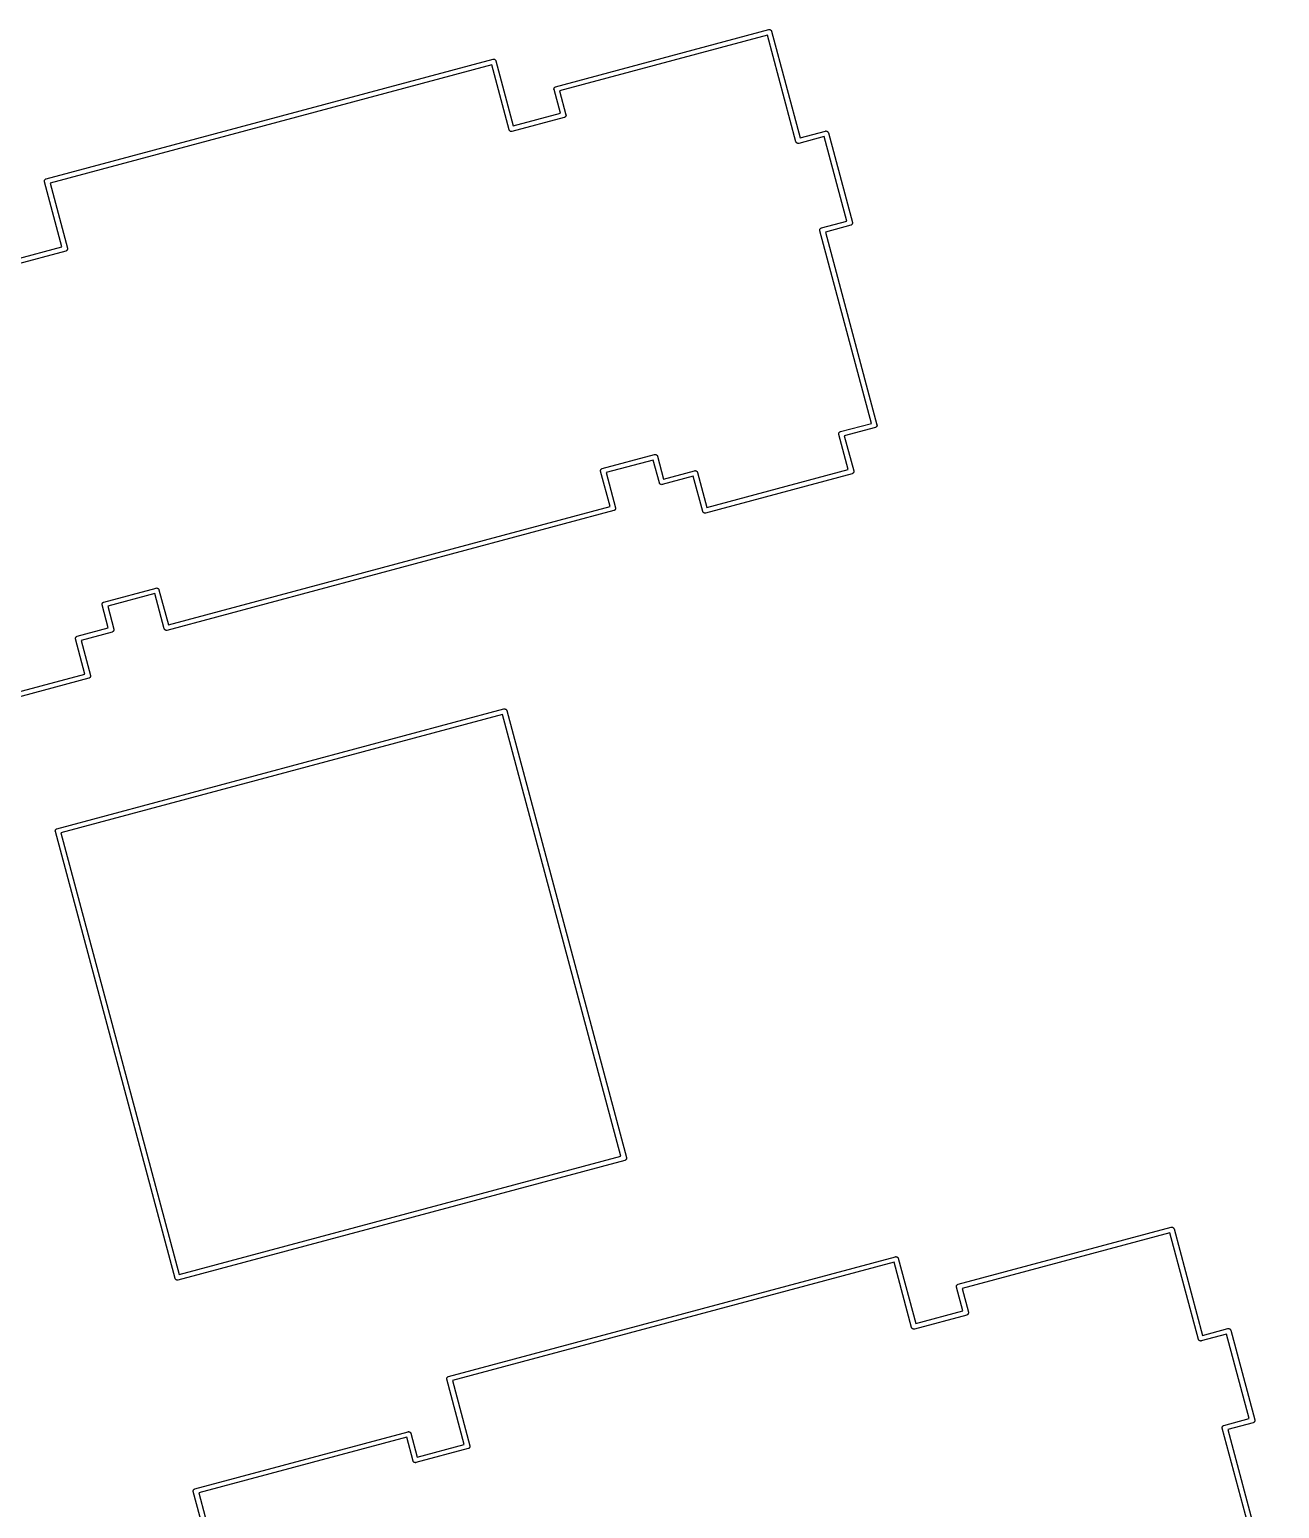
# Model space of a CAD drawing. Extents: x -13 to 326, y -133 to -5.
# Drawn here: x 270.48 to 308.25, y -50.95 to -6.27 of the extents above; entities that cross this region are included whole.
import ezdxf

# ---------------------------------------------------------------- set-up
doc = ezdxf.new("R2010")
doc.units = 0
doc.header["$MEASUREMENT"] = 0
doc.layers.add('BLACK', color=7, linetype='CONTINUOUS')

msp = doc.modelspace()

# ---------------------------------------------------------------- linework, layer by layer
at = {"layer": 'BLACK', "linetype": 'CONTINUOUS'}
for p, q in [((286.378, -7.9955), (292.819, -6.26966)), ((292.778, -6.43832), (286.497, -8.12126)), ((293.641, -9.65878), (292.778, -6.43832)), ((292.819, -6.26966), (292.825, -6.26791)), ((292.819, -6.26966), (292.819, -6.26966)), ((292.825, -6.26791), (292.832, -6.2685)), ((292.832, -6.2685), (292.839, -6.26791)), ((292.839, -6.26791), (292.845, -6.26966)), ((292.845, -6.26966), (292.852, -6.27025)), ((292.852, -6.27025), (292.858, -6.27311)), ((292.858, -6.27311), (292.865, -6.27487)), ((292.865, -6.27487), (292.87, -6.27875)), ((292.87, -6.27875), (292.876, -6.28161)), ((292.876, -6.28161), (292.881, -6.2864)), ((292.881, -6.2864), (292.887, -6.29028)), ((292.887, -6.29028), (292.891, -6.29582)), ((292.891, -6.29582), (292.895, -6.30061)), ((292.895, -6.30061), (292.898, -6.30675)), ((292.898, -6.30675), (292.902, -6.31229)), ((292.902, -6.31229), (292.904, -6.31883)), ((292.904, -6.31883), (292.904, -6.31883)), ((292.904, -6.31883), (293.767, -9.53929)), ((270.978, -10.7807), (284.485, -7.16153)), ((284.445, -7.33018), (271.098, -10.9064)), ((284.972, -9.29938), (284.445, -7.33018)), ((284.485, -7.16153), (284.492, -7.15978)), ((284.485, -7.16153), (284.485, -7.16153)), ((284.492, -7.15978), (284.498, -7.16037)), ((284.498, -7.16037), (284.505, -7.15978)), ((284.505, -7.15978), (284.512, -7.16153)), ((284.512, -7.16153), (284.518, -7.16212)), ((284.518, -7.16212), (284.525, -7.16498)), ((284.525, -7.16498), (284.531, -7.16673)), ((284.531, -7.16673), (284.537, -7.17061)), ((284.537, -7.17061), (284.543, -7.17347)), ((284.543, -7.17347), (284.548, -7.17827)), ((284.548, -7.17827), (284.553, -7.18215)), ((284.553, -7.18215), (284.557, -7.18769)), ((284.557, -7.18769), (284.562, -7.19248)), ((284.562, -7.19248), (284.565, -7.19862)), ((284.565, -7.19862), (284.569, -7.20416)), ((284.569, -7.20416), (284.57, -7.21069)), ((284.57, -7.21069), (284.57, -7.2107)), ((284.57, -7.2107), (285.098, -9.1799)), ((286.329, -8.04735), (286.332, -8.04122)), ((286.332, -8.04122), (286.334, -8.03468)), ((286.334, -8.03468), (286.338, -8.02914)), ((286.338, -8.02914), (286.341, -8.023)), ((286.341, -8.023), (286.345, -8.01821)), ((286.345, -8.01821), (286.349, -8.01267)), ((286.349, -8.01267), (286.355, -8.00879)), ((286.355, -8.00879), (286.36, -8.004)), ((286.36, -8.004), (286.366, -8.00114)), ((286.366, -8.00114), (286.371, -7.99726)), ((286.371, -7.99726), (286.378, -7.9955)), ((286.378, -7.9955), (286.378, -7.9955)), ((286.327, -8.06064), (286.329, -8.0541)), ((286.327, -8.06738), (286.327, -8.06064)), ((286.327, -8.07412), (286.327, -8.06738)), ((286.329, -8.08066), (286.327, -8.07412)), ((286.329, -8.0541), (286.329, -8.04735)), ((286.329, -8.08067), (286.329, -8.08066)), ((286.521, -8.79861), (286.329, -8.08067)), ((286.497, -8.12126), (286.69, -8.8392)), ((286.64, -8.92436), (285.057, -9.34855)), ((285.098, -9.1799), (286.521, -8.79861)), ((286.647, -8.92261), (286.64, -8.92436)), ((286.64, -8.92436), (286.64, -8.92436)), ((286.652, -8.91873), (286.647, -8.92261)), ((286.659, -8.91587), (286.652, -8.91873)), ((286.663, -8.91107), (286.659, -8.91587)), ((286.669, -8.9072), (286.663, -8.91107)), ((286.673, -8.90166), (286.669, -8.9072)), ((286.678, -8.89687), (286.673, -8.90166)), ((286.68, -8.89072), (286.678, -8.89687)), ((286.684, -8.88518), (286.68, -8.89072)), ((286.686, -8.87865), (286.684, -8.88518)), ((286.689, -8.87251), (286.686, -8.87865)), ((286.69, -8.86577), (286.689, -8.87251)), ((286.69, -8.8392), (286.69, -8.83921)), ((286.69, -8.83921), (286.691, -8.84574)), ((286.691, -8.85923), (286.69, -8.86577)), ((286.691, -8.84574), (286.691, -8.85249)), ((286.691, -8.85249), (286.691, -8.85923)), ((284.972, -9.29939), (284.972, -9.29938)), ((284.974, -9.30592), (284.972, -9.29939)), ((284.978, -9.31146), (284.974, -9.30592)), ((284.981, -9.3176), (284.978, -9.31146)), ((284.985, -9.3224), (284.981, -9.3176)), ((284.989, -9.32793), (284.985, -9.3224)), ((284.995, -9.33181), (284.989, -9.32793)), ((285, -9.3366), (284.995, -9.33181)), ((285.006, -9.33947), (285, -9.3366)), ((285.011, -9.34335), (285.006, -9.33947)), ((285.018, -9.3451), (285.011, -9.34335)), ((285.024, -9.34796), (285.018, -9.3451)), ((285.031, -9.34855), (285.024, -9.34796)), ((285.037, -9.3503), (285.031, -9.34855)), ((285.044, -9.34971), (285.037, -9.3503)), ((285.051, -9.3503), (285.044, -9.34971)), ((285.057, -9.34855), (285.051, -9.3503)), ((285.057, -9.34855), (285.057, -9.34855)), ((293.767, -9.53929), (294.534, -9.33377)), ((294.534, -9.33377), (294.54, -9.33202)), ((294.534, -9.33377), (294.534, -9.33377)), ((294.54, -9.33202), (294.547, -9.33261)), ((294.547, -9.33261), (294.554, -9.33202)), ((294.554, -9.33202), (294.56, -9.33377)), ((294.56, -9.33377), (294.567, -9.33436)), ((294.567, -9.33436), (294.573, -9.33723)), ((294.573, -9.33723), (294.58, -9.33898)), ((294.58, -9.33898), (294.585, -9.34286)), ((294.585, -9.34286), (294.591, -9.34572)), ((294.591, -9.34572), (294.596, -9.35051)), ((294.596, -9.35051), (294.602, -9.35439)), ((294.602, -9.35439), (294.606, -9.35993)), ((294.606, -9.35993), (294.61, -9.36472)), ((294.61, -9.36472), (294.613, -9.37086)), ((294.613, -9.37086), (294.617, -9.3764)), ((294.617, -9.3764), (294.619, -9.38294)), ((294.619, -9.38294), (294.619, -9.38294)), ((294.619, -9.38294), (295.345, -12.0946)), ((293.643, -9.66532), (293.641, -9.65878)), ((293.641, -9.65878), (293.641, -9.65878)), ((293.647, -9.67085), (293.643, -9.66532)), ((293.649, -9.677), (293.647, -9.67085)), ((293.654, -9.68179), (293.649, -9.677)), ((293.658, -9.68733), (293.654, -9.68179)), ((293.664, -9.69121), (293.658, -9.68733)), ((293.668, -9.696), (293.664, -9.69121)), ((293.675, -9.69886), (293.668, -9.696)), ((293.68, -9.70274), (293.675, -9.69886)), ((293.687, -9.70449), (293.68, -9.70274)), ((293.693, -9.70735), (293.687, -9.70449)), ((293.7, -9.70794), (293.693, -9.70735)), ((293.706, -9.7097), (293.7, -9.70794)), ((293.713, -9.70911), (293.706, -9.7097)), ((293.72, -9.7097), (293.713, -9.70911)), ((293.726, -9.70794), (293.72, -9.7097)), ((294.493, -9.50243), (293.726, -9.70794)), ((293.726, -9.70794), (293.726, -9.70794)), ((295.177, -12.054), (294.493, -9.50243)), ((270.927, -10.8458), (270.929, -10.8393)), ((270.928, -10.8526), (270.927, -10.8458)), ((270.927, -10.8593), (270.928, -10.8526)), ((270.929, -10.8658), (270.927, -10.8593)), ((270.929, -10.8393), (270.93, -10.8325)), ((271.457, -12.835), (270.929, -10.8658)), ((270.929, -10.8658), (270.929, -10.8658)), ((270.93, -10.8325), (270.933, -10.8264)), ((270.933, -10.8264), (270.934, -10.8199)), ((270.934, -10.8199), (270.938, -10.8143)), ((270.938, -10.8143), (270.941, -10.8082)), ((270.941, -10.8082), (270.946, -10.8034)), ((270.946, -10.8034), (270.95, -10.7978)), ((270.95, -10.7978), (270.955, -10.794)), ((270.955, -10.794), (270.96, -10.7892)), ((270.96, -10.7892), (270.966, -10.7863)), ((270.966, -10.7863), (270.972, -10.7824)), ((270.972, -10.7824), (270.978, -10.7807)), ((270.978, -10.7807), (270.978, -10.7807)), ((271.098, -10.9064), (271.625, -12.8756)), ((294.41, -12.2595), (295.177, -12.054)), ((294.359, -12.3247), (294.361, -12.3181)), ((294.359, -12.3314), (294.359, -12.3247)), ((294.359, -12.3382), (294.359, -12.3314)), ((294.361, -12.3447), (294.359, -12.3382)), ((294.361, -12.3114), (294.364, -12.3053)), ((294.361, -12.3181), (294.361, -12.3114)), ((295.92, -18.1658), (294.361, -12.3447)), ((294.361, -12.3447), (294.361, -12.3447)), ((294.364, -12.3053), (294.366, -12.2987)), ((294.366, -12.2987), (294.37, -12.2932)), ((294.37, -12.2932), (294.373, -12.287)), ((294.373, -12.287), (294.377, -12.2822)), ((294.377, -12.2822), (294.381, -12.2767)), ((294.381, -12.2767), (294.387, -12.2728)), ((294.387, -12.2728), (294.392, -12.268)), ((294.392, -12.268), (294.398, -12.2652)), ((294.398, -12.2652), (294.403, -12.2613)), ((294.403, -12.2613), (294.41, -12.2595)), ((294.41, -12.2595), (294.41, -12.2595)), ((295.296, -12.1798), (294.529, -12.3853)), ((294.529, -12.3853), (296.089, -18.2064)), ((295.303, -12.178), (295.296, -12.1798)), ((295.296, -12.1798), (295.296, -12.1798)), ((295.308, -12.1741), (295.303, -12.178)), ((295.315, -12.1713), (295.308, -12.1741)), ((295.319, -12.1665), (295.315, -12.1713)), ((295.325, -12.1626), (295.319, -12.1665)), ((295.329, -12.1571), (295.325, -12.1626)), ((295.334, -12.1523), (295.329, -12.1571)), ((295.336, -12.1461), (295.334, -12.1523)), ((295.34, -12.1406), (295.336, -12.1461)), ((295.342, -12.1341), (295.34, -12.1406)), ((295.345, -12.1279), (295.342, -12.1341)), ((295.345, -12.0946), (295.345, -12.0946)), ((295.345, -12.0946), (295.347, -12.1012)), ((295.347, -12.1146), (295.345, -12.1212)), ((295.345, -12.1212), (295.345, -12.1279)), ((295.347, -12.1012), (295.347, -12.1079)), ((295.347, -12.1079), (295.347, -12.1146)), ((270.034, -13.2163), (271.457, -12.835)), ((271.588, -12.9552), (271.583, -12.959)), ((271.594, -12.9523), (271.588, -12.9552)), ((271.599, -12.9475), (271.594, -12.9523)), ((271.605, -12.9436), (271.599, -12.9475)), ((271.609, -12.9381), (271.605, -12.9436)), ((271.613, -12.9333), (271.609, -12.9381)), ((271.616, -12.9272), (271.613, -12.9333)), ((271.62, -12.9216), (271.616, -12.9272)), ((271.622, -12.9151), (271.62, -12.9216)), ((271.625, -12.909), (271.622, -12.9151)), ((271.625, -12.8756), (271.625, -12.8756)), ((271.625, -12.8756), (271.627, -12.8822)), ((271.627, -12.8957), (271.625, -12.9022)), ((271.625, -12.9022), (271.625, -12.909)), ((271.627, -12.8822), (271.627, -12.8889)), ((271.627, -12.8889), (271.627, -12.8957)), ((271.576, -12.9608), (269.993, -13.385)), ((271.583, -12.959), (271.576, -12.9608)), ((271.576, -12.9608), (271.576, -12.9608)), ((294.982, -18.4174), (295.92, -18.1658)), ((296.04, -18.2916), (295.101, -18.5431)), ((296.046, -18.2898), (296.04, -18.2916)), ((296.04, -18.2916), (296.04, -18.2916)), ((296.052, -18.2859), (296.046, -18.2898)), ((296.058, -18.2831), (296.052, -18.2859)), ((296.063, -18.2783), (296.058, -18.2831)), ((296.068, -18.2744), (296.063, -18.2783)), ((296.072, -18.2689), (296.068, -18.2744)), ((296.077, -18.2641), (296.072, -18.2689)), ((296.08, -18.2579), (296.077, -18.2641)), ((296.084, -18.2524), (296.08, -18.2579)), ((296.086, -18.2459), (296.084, -18.2524)), ((296.088, -18.2397), (296.086, -18.2459)), ((296.089, -18.233), (296.088, -18.2397)), ((296.089, -18.2064), (296.089, -18.2064)), ((296.089, -18.2064), (296.091, -18.213)), ((296.091, -18.2264), (296.089, -18.233)), ((296.091, -18.213), (296.09, -18.2197)), ((296.09, -18.2197), (296.091, -18.2264)), ((294.931, -18.4825), (294.933, -18.476)), ((294.931, -18.4892), (294.931, -18.4825)), ((294.931, -18.496), (294.931, -18.4892)), ((294.933, -18.5025), (294.931, -18.496)), ((294.933, -18.4692), (294.936, -18.4631)), ((294.933, -18.476), (294.933, -18.4692)), ((295.217, -19.5639), (294.933, -18.5025)), ((294.933, -18.5025), (294.933, -18.5025)), ((294.936, -18.4631), (294.938, -18.4565)), ((294.938, -18.4565), (294.942, -18.451)), ((294.942, -18.451), (294.944, -18.4449)), ((294.944, -18.4449), (294.949, -18.4401)), ((294.949, -18.4401), (294.953, -18.4345)), ((294.953, -18.4345), (294.959, -18.4306)), ((294.959, -18.4306), (294.963, -18.4259)), ((294.963, -18.4259), (294.97, -18.423)), ((294.97, -18.423), (294.975, -18.4191)), ((294.975, -18.4191), (294.982, -18.4174)), ((294.982, -18.4174), (294.982, -18.4174)), ((295.101, -18.5431), (295.386, -19.6045)), ((287.786, -19.5304), (289.369, -19.1062)), ((289.369, -19.1062), (289.375, -19.1044)), ((289.369, -19.1062), (289.369, -19.1062)), ((289.375, -19.1044), (289.382, -19.105)), ((289.382, -19.105), (289.389, -19.1044)), ((289.389, -19.1044), (289.395, -19.1062)), ((289.395, -19.1062), (289.402, -19.1068)), ((289.402, -19.1068), (289.408, -19.1096)), ((289.408, -19.1096), (289.415, -19.1114)), ((289.415, -19.1114), (289.42, -19.1153)), ((289.42, -19.1153), (289.426, -19.1181)), ((289.426, -19.1181), (289.431, -19.1229)), ((289.431, -19.1229), (289.437, -19.1268)), ((289.437, -19.1268), (289.441, -19.1323)), ((289.441, -19.1323), (289.445, -19.1371)), ((289.445, -19.1371), (289.448, -19.1433)), ((289.448, -19.1433), (289.452, -19.1488)), ((289.452, -19.1488), (289.454, -19.1554)), ((289.454, -19.1554), (289.454, -19.1554)), ((289.454, -19.1554), (289.64, -19.8488)), ((287.735, -19.5955), (287.736, -19.589)), ((287.735, -19.6023), (287.735, -19.5955)), ((287.735, -19.609), (287.735, -19.6023)), ((287.736, -19.6155), (287.735, -19.609)), ((287.736, -19.589), (287.737, -19.5822)), ((288.021, -20.677), (287.736, -19.6155)), ((287.736, -19.6155), (287.736, -19.6155)), ((287.737, -19.5822), (287.74, -19.5761)), ((287.74, -19.5761), (287.742, -19.5696)), ((287.742, -19.5696), (287.745, -19.564)), ((287.745, -19.564), (287.748, -19.5579)), ((287.748, -19.5579), (287.753, -19.5531)), ((287.753, -19.5531), (287.757, -19.5475)), ((287.757, -19.5475), (287.763, -19.5437)), ((287.763, -19.5437), (287.767, -19.5389)), ((287.767, -19.5389), (287.773, -19.536)), ((287.773, -19.536), (287.779, -19.5321)), ((287.779, -19.5321), (287.786, -19.5304)), ((287.786, -19.5304), (287.786, -19.5304)), ((289.328, -19.2748), (287.905, -19.6561)), ((287.905, -19.6561), (288.189, -20.7176)), ((289.514, -19.9682), (289.328, -19.2748)), ((289.64, -19.8488), (290.578, -19.5972)), ((290.578, -19.5972), (290.585, -19.5955)), ((290.578, -19.5972), (290.578, -19.5972)), ((290.585, -19.5955), (290.592, -19.5961)), ((290.592, -19.5961), (290.598, -19.5955)), ((290.598, -19.5955), (290.605, -19.5972)), ((290.605, -19.5972), (290.612, -19.5978)), ((290.612, -19.5978), (290.618, -19.6007)), ((290.618, -19.6007), (290.624, -19.6024)), ((290.624, -19.6024), (290.63, -19.6063)), ((290.63, -19.6063), (290.636, -19.6092)), ((290.636, -19.6092), (290.641, -19.614)), ((290.641, -19.614), (290.646, -19.6178)), ((290.646, -19.6178), (290.65, -19.6234)), ((290.65, -19.6234), (290.655, -19.6282)), ((290.655, -19.6282), (290.658, -19.6343)), ((290.658, -19.6343), (290.662, -19.6399)), ((290.662, -19.6399), (290.663, -19.6464)), ((290.663, -19.6464), (290.663, -19.6464)), ((290.663, -19.6464), (290.948, -20.7078)), ((290.948, -20.7078), (295.217, -19.5639)), ((295.376, -19.6561), (295.374, -19.6622)), ((295.38, -19.6505), (295.376, -19.6561)), ((295.382, -19.644), (295.38, -19.6505)), ((295.385, -19.6378), (295.382, -19.644)), ((295.386, -19.6311), (295.385, -19.6378)), ((295.386, -19.6045), (295.386, -19.6045)), ((295.386, -19.6045), (295.387, -19.6111)), ((295.387, -19.6246), (295.386, -19.6311)), ((295.387, -19.6111), (295.387, -19.6178)), ((295.387, -19.6178), (295.387, -19.6246)), ((289.514, -19.9683), (289.514, -19.9682)), ((289.516, -19.9748), (289.514, -19.9683)), ((289.519, -19.9803), (289.516, -19.9748)), ((289.522, -19.9865), (289.519, -19.9803)), ((289.527, -19.9913), (289.522, -19.9865)), ((289.531, -19.9968), (289.527, -19.9913)), ((289.537, -20.0007), (289.531, -19.9968)), ((289.541, -20.0055), (289.537, -20.0007)), ((289.547, -20.0083), (289.541, -20.0055)), ((289.553, -20.0122), (289.547, -20.0083)), ((289.56, -20.014), (289.553, -20.0122)), ((289.566, -20.0168), (289.56, -20.014)), ((289.572, -20.0174), (289.566, -20.0168)), ((289.579, -20.0192), (289.572, -20.0174)), ((289.586, -20.0186), (289.579, -20.0192)), ((289.592, -20.0192), (289.586, -20.0186)), ((289.599, -20.0174), (289.592, -20.0192)), ((290.538, -19.7659), (289.599, -20.0174)), ((289.599, -20.0174), (289.599, -20.0174)), ((290.822, -20.8273), (290.538, -19.7659)), ((295.336, -19.6897), (290.907, -20.8765)), ((295.343, -19.6879), (295.336, -19.6897)), ((295.336, -19.6897), (295.336, -19.6897)), ((295.348, -19.6841), (295.343, -19.6879)), ((295.355, -19.6812), (295.348, -19.6841)), ((295.359, -19.6764), (295.355, -19.6812)), ((295.365, -19.6725), (295.359, -19.6764)), ((295.369, -19.667), (295.365, -19.6725)), ((295.374, -19.6622), (295.369, -19.667)), ((288.14, -20.8027), (274.633, -24.4219)), ((274.674, -24.2532), (288.021, -20.677)), ((288.147, -20.801), (288.14, -20.8027)), ((288.14, -20.8027), (288.14, -20.8027)), ((288.152, -20.7971), (288.147, -20.801)), ((288.158, -20.7942), (288.152, -20.7971)), ((288.163, -20.7894), (288.158, -20.7942)), ((288.169, -20.7856), (288.163, -20.7894)), ((288.173, -20.78), (288.169, -20.7856)), ((288.177, -20.7752), (288.173, -20.78)), ((288.18, -20.7691), (288.177, -20.7752)), ((288.184, -20.7635), (288.18, -20.7691)), ((288.186, -20.757), (288.184, -20.7635)), ((288.189, -20.7509), (288.186, -20.757)), ((288.189, -20.7176), (288.189, -20.7176)), ((288.189, -20.7176), (288.191, -20.7241)), ((288.191, -20.7376), (288.189, -20.7441)), ((288.189, -20.7441), (288.189, -20.7509)), ((288.191, -20.7241), (288.191, -20.7308)), ((288.191, -20.7308), (288.191, -20.7376)), ((290.824, -20.8338), (290.822, -20.8273)), ((290.822, -20.8273), (290.822, -20.8273)), ((290.828, -20.8394), (290.824, -20.8338)), ((290.831, -20.8455), (290.828, -20.8394)), ((290.835, -20.8503), (290.831, -20.8455)), ((290.839, -20.8559), (290.835, -20.8503)), ((290.845, -20.8597), (290.839, -20.8559)), ((290.85, -20.8645), (290.845, -20.8597)), ((290.856, -20.8674), (290.85, -20.8645)), ((290.861, -20.8713), (290.856, -20.8674)), ((290.868, -20.873), (290.861, -20.8713)), ((290.874, -20.8759), (290.868, -20.873)), ((290.881, -20.8765), (290.874, -20.8759)), ((290.887, -20.8782), (290.881, -20.8765)), ((290.894, -20.8776), (290.887, -20.8782)), ((290.901, -20.8782), (290.894, -20.8776)), ((290.907, -20.8765), (290.901, -20.8782)), ((290.907, -20.8765), (290.907, -20.8765)), ((272.721, -23.5668), (274.304, -23.1426)), ((274.304, -23.1426), (274.311, -23.1409)), ((274.304, -23.1426), (274.304, -23.1426)), ((274.311, -23.1409), (274.318, -23.1415)), ((274.318, -23.1415), (274.324, -23.1409)), ((274.324, -23.1409), (274.331, -23.1426)), ((274.331, -23.1426), (274.338, -23.1432)), ((274.338, -23.1432), (274.344, -23.1461)), ((274.344, -23.1461), (274.35, -23.1478)), ((274.35, -23.1478), (274.356, -23.1517)), ((274.356, -23.1517), (274.362, -23.1546)), ((274.362, -23.1546), (274.367, -23.1594)), ((274.367, -23.1594), (274.372, -23.1632)), ((274.372, -23.1632), (274.376, -23.1688)), ((274.376, -23.1688), (274.381, -23.1736)), ((274.381, -23.1736), (274.384, -23.1797)), ((274.384, -23.1797), (274.388, -23.1853)), ((274.388, -23.1853), (274.39, -23.1918)), ((274.39, -23.1918), (274.39, -23.1918)), ((274.39, -23.1918), (274.674, -24.2532)), ((272.67, -23.6319), (272.672, -23.6254)), ((272.671, -23.6387), (272.67, -23.6319)), ((272.67, -23.6454), (272.671, -23.6387)), ((272.672, -23.652), (272.67, -23.6454)), ((272.672, -23.6254), (272.673, -23.6187)), ((272.858, -24.3454), (272.672, -23.652)), ((272.672, -23.652), (272.672, -23.652)), ((272.673, -23.6187), (272.676, -23.6125)), ((272.676, -23.6125), (272.677, -23.606)), ((272.677, -23.606), (272.681, -23.6004)), ((272.681, -23.6004), (272.684, -23.5943)), ((272.684, -23.5943), (272.689, -23.5895)), ((272.689, -23.5895), (272.693, -23.584)), ((272.693, -23.584), (272.698, -23.5801)), ((272.698, -23.5801), (272.703, -23.5753)), ((272.703, -23.5753), (272.709, -23.5724)), ((272.709, -23.5724), (272.715, -23.5686)), ((272.715, -23.5686), (272.721, -23.5668)), ((272.721, -23.5668), (272.721, -23.5668)), ((274.264, -23.3113), (272.841, -23.6926)), ((274.548, -24.3727), (274.264, -23.3113)), ((272.841, -23.6926), (273.027, -24.386)), ((271.919, -24.5969), (272.858, -24.3454)), ((272.977, -24.4711), (272.039, -24.7227)), ((272.984, -24.4694), (272.977, -24.4711)), ((272.977, -24.4711), (272.977, -24.4711)), ((272.99, -24.4655), (272.984, -24.4694)), ((272.996, -24.4626), (272.99, -24.4655)), ((273, -24.4579), (272.996, -24.4626)), ((273.006, -24.454), (273, -24.4579)), ((273.01, -24.4484), (273.006, -24.454)), ((273.015, -24.4436), (273.01, -24.4484)), ((273.018, -24.4375), (273.015, -24.4436)), ((273.021, -24.432), (273.018, -24.4375)), ((273.023, -24.4254), (273.021, -24.432)), ((273.026, -24.4193), (273.023, -24.4254)), ((273.027, -24.4125), (273.026, -24.4193)), ((273.027, -24.386), (273.027, -24.386)), ((273.027, -24.386), (273.028, -24.3925)), ((273.028, -24.406), (273.027, -24.4125)), ((273.028, -24.3925), (273.028, -24.3993)), ((273.028, -24.3993), (273.028, -24.406)), ((274.55, -24.3792), (274.548, -24.3727)), ((274.548, -24.3727), (274.548, -24.3727)), ((274.554, -24.3848), (274.55, -24.3792)), ((274.557, -24.3909), (274.554, -24.3848)), ((274.562, -24.3957), (274.557, -24.3909)), ((274.565, -24.4013), (274.562, -24.3957)), ((274.571, -24.4051), (274.565, -24.4013)), ((274.576, -24.4099), (274.571, -24.4051)), ((274.582, -24.4128), (274.576, -24.4099)), ((274.587, -24.4167), (274.582, -24.4128)), ((274.594, -24.4184), (274.587, -24.4167)), ((274.6, -24.4213), (274.594, -24.4184)), ((274.607, -24.4219), (274.6, -24.4213)), ((274.613, -24.4236), (274.607, -24.4219)), ((274.62, -24.423), (274.613, -24.4236)), ((274.627, -24.4236), (274.62, -24.423)), ((274.633, -24.4219), (274.627, -24.4236)), ((274.633, -24.4219), (274.633, -24.4219)), ((271.868, -24.6621), (271.87, -24.6555)), ((271.869, -24.6688), (271.868, -24.6621)), ((271.868, -24.6755), (271.869, -24.6688)), ((271.87, -24.6821), (271.868, -24.6755)), ((271.87, -24.6555), (271.871, -24.6488)), ((272.154, -25.7435), (271.87, -24.6821)), ((271.87, -24.6821), (271.87, -24.6821)), ((271.871, -24.6488), (271.874, -24.6426)), ((271.874, -24.6426), (271.875, -24.6361)), ((271.875, -24.6361), (271.879, -24.6306)), ((271.879, -24.6306), (271.882, -24.6244)), ((271.882, -24.6244), (271.887, -24.6196)), ((271.887, -24.6196), (271.891, -24.6141)), ((271.891, -24.6141), (271.896, -24.6102)), ((271.896, -24.6102), (271.901, -24.6054)), ((271.901, -24.6054), (271.907, -24.6026)), ((271.907, -24.6026), (271.913, -24.5987)), ((271.913, -24.5987), (271.919, -24.5969)), ((271.919, -24.5969), (271.919, -24.5969)), ((272.039, -24.7227), (272.323, -25.7841)), ((272.274, -25.8693), (267.845, -27.056)), ((267.885, -26.8874), (272.154, -25.7435)), ((272.28, -25.8675), (272.274, -25.8693)), ((272.274, -25.8693), (272.274, -25.8693)), ((272.286, -25.8636), (272.28, -25.8675)), ((272.292, -25.8608), (272.286, -25.8636)), ((272.297, -25.856), (272.292, -25.8608)), ((272.303, -25.8521), (272.297, -25.856)), ((272.306, -25.8466), (272.303, -25.8521)), ((272.311, -25.8418), (272.306, -25.8466)), ((272.314, -25.8356), (272.311, -25.8418)), ((272.318, -25.8301), (272.314, -25.8356)), ((272.32, -25.8235), (272.318, -25.8301)), ((272.323, -25.8174), (272.32, -25.8235)), ((272.323, -25.7841), (272.323, -25.7841)), ((272.323, -25.7841), (272.325, -25.7906)), ((272.325, -25.8041), (272.323, -25.8107)), ((272.323, -25.8107), (272.323, -25.8174)), ((272.325, -25.7906), (272.324, -25.7974)), ((272.324, -25.7974), (272.325, -25.8041)), ((271.309, -30.4142), (284.815, -26.795)), ((284.815, -26.795), (284.822, -26.7933)), ((284.815, -26.795), (284.815, -26.795)), ((284.822, -26.7933), (284.829, -26.7939)), ((284.829, -26.7939), (284.835, -26.7933)), ((284.835, -26.7933), (284.842, -26.795)), ((284.842, -26.795), (284.849, -26.7956)), ((284.849, -26.7956), (284.855, -26.7985)), ((284.855, -26.7985), (284.861, -26.8002)), ((284.861, -26.8002), (284.867, -26.8041)), ((284.867, -26.8041), (284.873, -26.807)), ((284.873, -26.807), (284.878, -26.8118)), ((284.775, -26.9637), (271.428, -30.5399)), ((288.351, -40.3105), (284.775, -26.9637)), ((284.878, -26.8118), (284.883, -26.8157)), ((284.883, -26.8157), (284.887, -26.8212)), ((284.887, -26.8212), (284.892, -26.826)), ((284.892, -26.826), (284.895, -26.8321)), ((284.895, -26.8321), (284.899, -26.8377)), ((284.899, -26.8377), (284.901, -26.8442)), ((284.901, -26.8442), (284.901, -26.8442)), ((284.901, -26.8442), (288.52, -40.3511)), ((271.258, -30.4793), (271.259, -30.4728)), ((271.258, -30.4861), (271.258, -30.4793)), ((271.258, -30.4928), (271.258, -30.4861)), ((271.259, -30.4993), (271.258, -30.4928)), ((271.259, -30.4728), (271.26, -30.466)), ((271.259, -30.4994), (271.259, -30.4993)), ((274.879, -44.0062), (271.259, -30.4994)), ((271.26, -30.466), (271.263, -30.4599)), ((271.263, -30.4599), (271.265, -30.4534)), ((271.265, -30.4534), (271.268, -30.4478)), ((271.268, -30.4478), (271.271, -30.4417)), ((271.271, -30.4417), (271.276, -30.4369)), ((271.276, -30.4369), (271.28, -30.4314)), ((271.28, -30.4314), (271.286, -30.4275)), ((271.286, -30.4275), (271.29, -30.4227)), ((271.29, -30.4227), (271.296, -30.4198)), ((271.296, -30.4198), (271.302, -30.4159)), ((271.302, -30.4159), (271.309, -30.4142)), ((271.309, -30.4142), (271.309, -30.4142)), ((271.428, -30.5399), (275.004, -43.8867)), ((288.471, -40.4362), (274.964, -44.0554)), ((275.004, -43.8867), (288.351, -40.3105)), ((288.477, -40.4345), (288.471, -40.4362)), ((288.471, -40.4362), (288.471, -40.4362)), ((288.483, -40.4306), (288.477, -40.4345)), ((288.489, -40.4277), (288.483, -40.4306)), ((288.494, -40.4229), (288.489, -40.4277)), ((288.499, -40.4191), (288.494, -40.4229)), ((288.503, -40.4135), (288.499, -40.4191)), ((288.508, -40.4087), (288.503, -40.4135)), ((288.511, -40.4026), (288.508, -40.4087)), ((288.515, -40.3971), (288.511, -40.4026)), ((288.516, -40.3905), (288.515, -40.3971)), ((288.519, -40.3844), (288.516, -40.3905)), ((288.52, -40.3776), (288.519, -40.3844)), ((288.52, -40.3511), (288.52, -40.3511)), ((288.52, -40.3511), (288.521, -40.3576)), ((288.521, -40.3711), (288.52, -40.3776)), ((288.521, -40.3576), (288.521, -40.3643)), ((288.521, -40.3643), (288.521, -40.3711)), ((298.539, -44.181), (304.98, -42.4551)), ((304.939, -42.6238), (298.658, -44.3067)), ((305.802, -45.8442), (304.939, -42.6238)), ((304.98, -42.4551), (304.986, -42.4534)), ((304.98, -42.4551), (304.98, -42.4551)), ((304.986, -42.4534), (304.993, -42.454)), ((304.993, -42.454), (305, -42.4534)), ((305, -42.4534), (305.006, -42.4551)), ((305.006, -42.4551), (305.013, -42.4557)), ((305.013, -42.4557), (305.019, -42.4586)), ((305.019, -42.4586), (305.026, -42.4603)), ((305.026, -42.4603), (305.031, -42.4642)), ((305.031, -42.4642), (305.037, -42.4671)), ((305.037, -42.4671), (305.042, -42.4719)), ((305.042, -42.4719), (305.048, -42.4757)), ((305.048, -42.4757), (305.052, -42.4813)), ((305.052, -42.4813), (305.056, -42.4861)), ((305.056, -42.4861), (305.059, -42.4922)), ((305.059, -42.4922), (305.063, -42.4978)), ((305.063, -42.4978), (305.065, -42.5043)), ((305.065, -42.5043), (305.065, -42.5043)), ((305.065, -42.5043), (305.928, -45.7248)), ((283.139, -46.9661), (296.646, -43.347)), ((296.606, -43.5156), (283.259, -47.0919)), ((297.133, -45.4848), (296.606, -43.5156)), ((296.646, -43.347), (296.653, -43.3452)), ((296.646, -43.347), (296.646, -43.347)), ((296.653, -43.3452), (296.66, -43.3458)), ((296.66, -43.3458), (296.666, -43.3452)), ((296.666, -43.3452), (296.673, -43.347)), ((296.673, -43.347), (296.68, -43.3476)), ((296.68, -43.3476), (296.686, -43.3504)), ((296.686, -43.3504), (296.692, -43.3522)), ((296.692, -43.3522), (296.698, -43.3561)), ((296.698, -43.3561), (296.704, -43.3589)), ((296.704, -43.3589), (296.709, -43.3637)), ((296.709, -43.3637), (296.714, -43.3676)), ((296.714, -43.3676), (296.718, -43.3731)), ((296.718, -43.3731), (296.723, -43.3779)), ((296.723, -43.3779), (296.726, -43.3841)), ((296.726, -43.3841), (296.73, -43.3896)), ((296.73, -43.3896), (296.731, -43.3962)), ((296.731, -43.3962), (296.731, -43.3962)), ((296.731, -43.3962), (297.259, -45.3654)), ((274.88, -44.0128), (274.879, -44.0062)), ((274.879, -44.0062), (274.879, -44.0062)), ((274.884, -44.0183), (274.88, -44.0128)), ((274.887, -44.0244), (274.884, -44.0183)), ((274.892, -44.0292), (274.887, -44.0244)), ((274.896, -44.0348), (274.892, -44.0292)), ((274.901, -44.0386), (274.896, -44.0348)), ((274.906, -44.0434), (274.901, -44.0386)), ((274.912, -44.0463), (274.906, -44.0434)), ((274.918, -44.0502), (274.912, -44.0463)), ((274.924, -44.0519), (274.918, -44.0502)), ((274.93, -44.0548), (274.924, -44.0519)), ((274.937, -44.0554), (274.93, -44.0548)), ((274.944, -44.0571), (274.937, -44.0554)), ((274.95, -44.0565), (274.944, -44.0571)), ((274.957, -44.0571), (274.95, -44.0565)), ((274.964, -44.0554), (274.957, -44.0571)), ((274.964, -44.0554), (274.964, -44.0554)), ((298.49, -44.2328), (298.493, -44.2267)), ((298.49, -44.2396), (298.49, -44.2328)), ((298.493, -44.2267), (298.495, -44.2201)), ((298.495, -44.2201), (298.499, -44.2146)), ((298.499, -44.2146), (298.502, -44.2085)), ((298.502, -44.2085), (298.506, -44.2037)), ((298.506, -44.2037), (298.51, -44.1981)), ((298.51, -44.1981), (298.516, -44.1942)), ((298.516, -44.1942), (298.521, -44.1895)), ((298.521, -44.1895), (298.527, -44.1866)), ((298.527, -44.1866), (298.532, -44.1827)), ((298.532, -44.1827), (298.539, -44.181)), ((298.539, -44.181), (298.539, -44.181)), ((298.488, -44.2461), (298.49, -44.2396)), ((298.489, -44.2528), (298.488, -44.2461)), ((298.488, -44.2596), (298.489, -44.2528)), ((298.49, -44.2661), (298.488, -44.2596)), ((298.682, -44.9841), (298.49, -44.2661)), ((298.49, -44.2661), (298.49, -44.2661)), ((298.658, -44.3067), (298.851, -45.0247)), ((298.802, -45.1098), (297.218, -45.534)), ((297.259, -45.3654), (298.682, -44.9841)), ((298.808, -45.1081), (298.802, -45.1098)), ((298.802, -45.1098), (298.802, -45.1098)), ((298.814, -45.1042), (298.808, -45.1081)), ((298.82, -45.1013), (298.814, -45.1042)), ((298.825, -45.0965), (298.82, -45.1013)), ((298.83, -45.0927), (298.825, -45.0965)), ((298.834, -45.0871), (298.83, -45.0927)), ((298.839, -45.0823), (298.834, -45.0871)), ((298.842, -45.0762), (298.839, -45.0823)), ((298.845, -45.0706), (298.842, -45.0762)), ((298.847, -45.0641), (298.845, -45.0706)), ((298.85, -45.058), (298.847, -45.0641)), ((298.851, -45.0512), (298.85, -45.058)), ((298.851, -45.0247), (298.851, -45.0247)), ((298.851, -45.0247), (298.852, -45.0312)), ((298.852, -45.0447), (298.851, -45.0512)), ((298.852, -45.0312), (298.852, -45.0379)), ((298.852, -45.0379), (298.852, -45.0447)), ((297.135, -45.4914), (297.133, -45.4848)), ((297.133, -45.4848), (297.133, -45.4848)), ((297.139, -45.4969), (297.135, -45.4914)), ((297.142, -45.5031), (297.139, -45.4969)), ((297.147, -45.5079), (297.142, -45.5031)), ((297.15, -45.5134), (297.147, -45.5079)), ((297.156, -45.5173), (297.15, -45.5134)), ((297.161, -45.5221), (297.156, -45.5173)), ((297.167, -45.5249), (297.161, -45.5221)), ((297.172, -45.5288), (297.167, -45.5249)), ((297.179, -45.5306), (297.172, -45.5288)), ((297.185, -45.5334), (297.179, -45.5306)), ((297.192, -45.534), (297.185, -45.5334)), ((297.198, -45.5358), (297.192, -45.534)), ((297.205, -45.5352), (297.198, -45.5358)), ((297.212, -45.5358), (297.205, -45.5352)), ((297.218, -45.534), (297.212, -45.5358)), ((297.218, -45.534), (297.218, -45.534)), ((305.928, -45.7248), (306.695, -45.5192)), ((306.695, -45.5192), (306.701, -45.5175)), ((306.695, -45.5192), (306.695, -45.5192)), ((306.701, -45.5175), (306.708, -45.5181)), ((306.708, -45.5181), (306.715, -45.5175)), ((306.715, -45.5175), (306.721, -45.5192)), ((306.721, -45.5192), (306.728, -45.5198)), ((306.728, -45.5198), (306.734, -45.5227)), ((306.734, -45.5227), (306.741, -45.5244)), ((306.741, -45.5244), (306.746, -45.5283)), ((306.746, -45.5283), (306.753, -45.5312)), ((306.753, -45.5312), (306.757, -45.536)), ((306.757, -45.536), (306.763, -45.5398)), ((306.763, -45.5398), (306.767, -45.5454)), ((306.767, -45.5454), (306.772, -45.5502)), ((306.772, -45.5502), (306.774, -45.5563)), ((306.774, -45.5563), (306.778, -45.5619)), ((306.778, -45.5619), (306.78, -45.5684)), ((306.78, -45.5684), (306.78, -45.5684)), ((306.78, -45.5684), (307.507, -48.2801)), ((305.804, -45.8508), (305.802, -45.8442)), ((305.802, -45.8442), (305.802, -45.8442)), ((305.808, -45.8563), (305.804, -45.8508)), ((305.811, -45.8625), (305.808, -45.8563)), ((305.815, -45.8672), (305.811, -45.8625)), ((305.819, -45.8728), (305.815, -45.8672)), ((305.825, -45.8767), (305.819, -45.8728)), ((305.83, -45.8815), (305.825, -45.8767)), ((305.836, -45.8843), (305.83, -45.8815)), ((305.841, -45.8882), (305.836, -45.8843)), ((305.848, -45.89), (305.841, -45.8882)), ((305.854, -45.8928), (305.848, -45.89)), ((305.861, -45.8934), (305.854, -45.8928)), ((305.867, -45.8952), (305.861, -45.8934)), ((305.874, -45.8946), (305.867, -45.8952)), ((305.881, -45.8952), (305.874, -45.8946)), ((305.887, -45.8934), (305.881, -45.8952)), ((306.654, -45.6879), (305.887, -45.8934)), ((305.887, -45.8934), (305.887, -45.8934)), ((307.338, -48.2395), (306.654, -45.6879)), ((283.088, -47.0313), (283.09, -47.0247)), ((283.089, -47.038), (283.088, -47.0313)), ((283.088, -47.0448), (283.089, -47.038)), ((283.09, -47.0513), (283.088, -47.0448)), ((283.09, -47.0247), (283.091, -47.018)), ((283.618, -49.0205), (283.09, -47.0513)), ((283.09, -47.0513), (283.09, -47.0513)), ((283.091, -47.018), (283.094, -47.0119)), ((283.094, -47.0119), (283.095, -47.0053)), ((283.095, -47.0053), (283.099, -46.9998)), ((283.099, -46.9998), (283.102, -46.9936)), ((283.102, -46.9936), (283.107, -46.9888)), ((283.107, -46.9888), (283.111, -46.9833)), ((283.111, -46.9833), (283.116, -46.9794)), ((283.116, -46.9794), (283.121, -46.9746)), ((283.121, -46.9746), (283.127, -46.9718)), ((283.127, -46.9718), (283.133, -46.9679)), ((283.133, -46.9679), (283.139, -46.9661)), ((283.139, -46.9661), (283.139, -46.9661)), ((283.259, -47.0919), (283.787, -49.0611)), ((306.571, -48.445), (307.338, -48.2395)), ((275.476, -50.3605), (281.917, -48.6347)), ((281.917, -48.6347), (281.924, -48.6329)), ((281.917, -48.6347), (281.917, -48.6347)), ((281.924, -48.6329), (281.931, -48.6335)), ((281.931, -48.6335), (281.937, -48.6329)), ((281.937, -48.6329), (281.944, -48.6347)), ((281.944, -48.6347), (281.951, -48.6353)), ((281.951, -48.6353), (281.957, -48.6381)), ((281.957, -48.6381), (281.963, -48.6399)), ((281.963, -48.6399), (281.969, -48.6438)), ((281.969, -48.6438), (281.975, -48.6466)), ((281.975, -48.6466), (281.98, -48.6514)), ((281.98, -48.6514), (281.985, -48.6553)), ((281.985, -48.6553), (281.989, -48.6608)), ((281.989, -48.6608), (281.994, -48.6656)), ((281.994, -48.6656), (281.997, -48.6718)), ((281.997, -48.6718), (282.001, -48.6773)), ((282.001, -48.6773), (282.002, -48.6839)), ((282.002, -48.6839), (282.002, -48.6839)), ((282.002, -48.6839), (282.195, -49.4018)), ((306.52, -48.5101), (306.522, -48.5036)), ((306.521, -48.5169), (306.52, -48.5101)), ((306.52, -48.5236), (306.521, -48.5169)), ((306.522, -48.5302), (306.52, -48.5236)), ((306.522, -48.4968), (306.525, -48.4907)), ((306.522, -48.5036), (306.522, -48.4968)), ((308.082, -54.3513), (306.522, -48.5302)), ((306.522, -48.5302), (306.522, -48.5302)), ((306.525, -48.4907), (306.527, -48.4842)), ((306.527, -48.4842), (306.531, -48.4786)), ((306.531, -48.4786), (306.534, -48.4725)), ((306.534, -48.4725), (306.539, -48.4677)), ((306.539, -48.4677), (306.542, -48.4622)), ((306.542, -48.4622), (306.548, -48.4583)), ((306.548, -48.4583), (306.553, -48.4535)), ((306.553, -48.4535), (306.559, -48.4506)), ((306.559, -48.4506), (306.564, -48.4467)), ((306.564, -48.4467), (306.571, -48.445)), ((306.571, -48.445), (306.571, -48.445)), ((307.457, -48.3652), (306.69, -48.5708)), ((306.69, -48.5708), (308.25, -54.3919)), ((307.464, -48.3635), (307.457, -48.3652)), ((307.457, -48.3652), (307.457, -48.3652)), ((307.47, -48.3596), (307.464, -48.3635)), ((307.476, -48.3567), (307.47, -48.3596)), ((307.48, -48.3519), (307.476, -48.3567)), ((307.486, -48.3481), (307.48, -48.3519)), ((307.49, -48.3425), (307.486, -48.3481)), ((307.495, -48.3377), (307.49, -48.3425)), ((307.498, -48.3316), (307.495, -48.3377)), ((307.501, -48.3261), (307.498, -48.3316)), ((307.503, -48.3195), (307.501, -48.3261)), ((307.506, -48.3134), (307.503, -48.3195)), ((307.507, -48.3066), (307.506, -48.3134)), ((307.507, -48.2801), (307.507, -48.2801)), ((307.507, -48.2801), (307.508, -48.2866)), ((307.508, -48.3001), (307.507, -48.3066)), ((307.508, -48.2866), (307.508, -48.2934)), ((307.508, -48.2934), (307.508, -48.3001)), ((281.877, -48.8033), (275.596, -50.4863)), ((282.069, -49.5213), (281.877, -48.8033)), ((283.737, -49.1463), (282.154, -49.5704)), ((282.195, -49.4018), (283.618, -49.0205)), ((283.744, -49.1445), (283.737, -49.1463)), ((283.737, -49.1463), (283.737, -49.1463)), ((283.749, -49.1406), (283.744, -49.1445)), ((283.756, -49.1378), (283.749, -49.1406)), ((283.76, -49.133), (283.756, -49.1378)), ((283.766, -49.1291), (283.76, -49.133)), ((283.77, -49.1236), (283.766, -49.1291)), ((283.775, -49.1188), (283.77, -49.1236)), ((283.777, -49.1126), (283.775, -49.1188)), ((283.781, -49.1071), (283.777, -49.1126)), ((283.783, -49.1005), (283.781, -49.1071)), ((283.786, -49.0944), (283.783, -49.1005)), ((283.787, -49.0877), (283.786, -49.0944)), ((283.787, -49.0611), (283.787, -49.0611)), ((283.787, -49.0611), (283.788, -49.0676)), ((283.788, -49.0811), (283.787, -49.0877)), ((283.788, -49.0676), (283.788, -49.0744)), ((283.788, -49.0744), (283.788, -49.0811)), ((282.071, -49.5278), (282.069, -49.5213)), ((282.069, -49.5213), (282.069, -49.5213)), ((282.075, -49.5334), (282.071, -49.5278)), ((282.078, -49.5395), (282.075, -49.5334)), ((282.082, -49.5443), (282.078, -49.5395)), ((282.086, -49.5498), (282.082, -49.5443)), ((282.092, -49.5537), (282.086, -49.5498)), ((282.097, -49.5585), (282.092, -49.5537)), ((282.103, -49.5614), (282.097, -49.5585)), ((282.108, -49.5652), (282.103, -49.5614)), ((282.115, -49.567), (282.108, -49.5652)), ((282.121, -49.5699), (282.115, -49.567)), ((282.128, -49.5704), (282.121, -49.5699)), ((282.134, -49.5722), (282.128, -49.5704)), ((282.141, -49.5716), (282.134, -49.5722)), ((282.148, -49.5722), (282.141, -49.5716)), ((282.154, -49.5704), (282.148, -49.5722)), ((282.154, -49.5704), (282.154, -49.5704)), ((275.425, -50.4257), (275.427, -50.4191)), ((275.426, -50.4324), (275.425, -50.4257)), ((275.425, -50.4391), (275.426, -50.4324)), ((275.427, -50.4457), (275.425, -50.4391)), ((275.427, -50.4191), (275.428, -50.4124)), ((276.29, -53.6661), (275.427, -50.4457)), ((275.427, -50.4457), (275.427, -50.4457)), ((275.428, -50.4124), (275.431, -50.4062)), ((275.431, -50.4062), (275.432, -50.3997)), ((275.432, -50.3997), (275.436, -50.3942)), ((275.436, -50.3942), (275.439, -50.388)), ((275.439, -50.388), (275.444, -50.3832)), ((275.444, -50.3832), (275.448, -50.3777)), ((275.448, -50.3777), (275.453, -50.3738)), ((275.453, -50.3738), (275.458, -50.369)), ((275.458, -50.369), (275.464, -50.3662)), ((275.464, -50.3662), (275.47, -50.3623)), ((275.47, -50.3623), (275.476, -50.3605)), ((275.476, -50.3605), (275.476, -50.3605)), ((275.596, -50.4863), (276.459, -53.7067))]:
    msp.add_line(p, q, dxfattribs=at)

doc.saveas('drawing.dxf')
